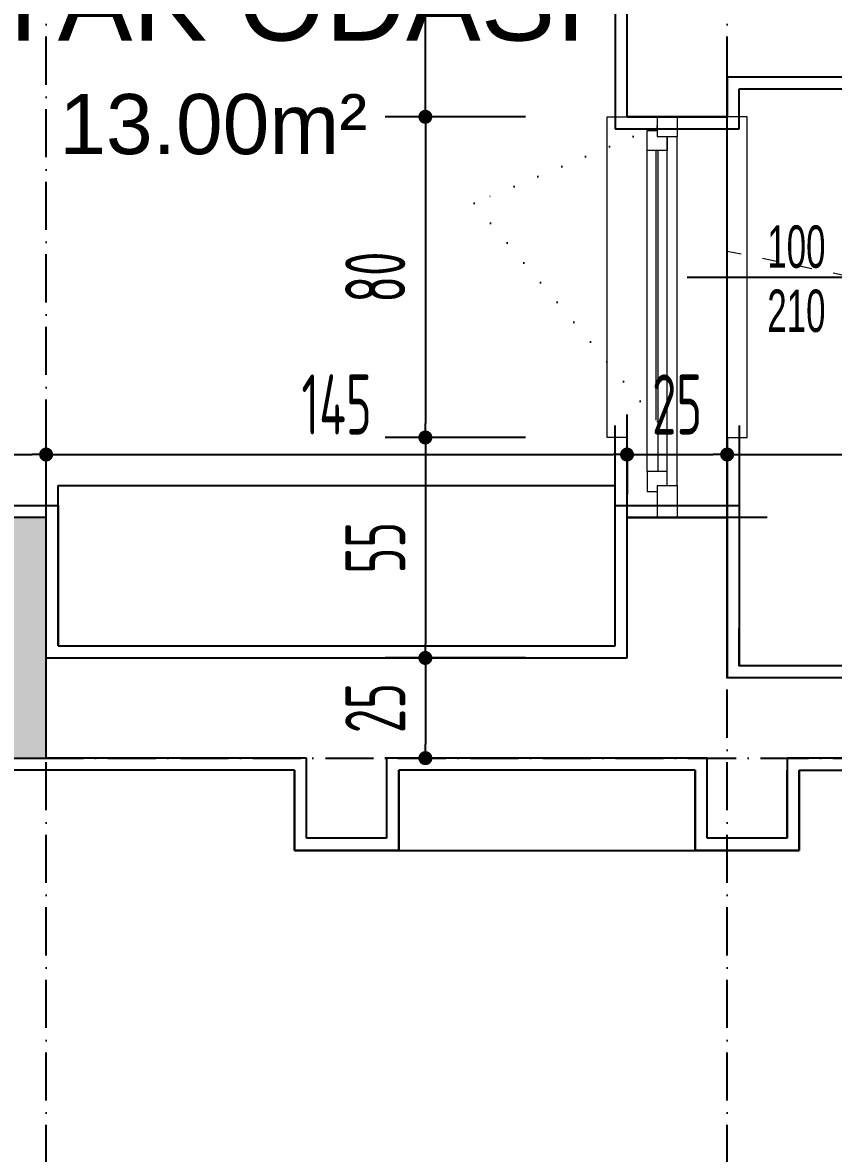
# Model space of a CAD drawing. Extents: x 41749 to 92598, y -24291 to 29432.
# Drawn here: x 67138.2 to 67340.6, y -23314.9 to -23032.8 of the extents above; entities that cross this region are included whole.
import ezdxf

# ---------------------------------------------------------------- set-up
doc = ezdxf.new("R2010")
doc.units = 0
doc.header["$MEASUREMENT"] = 0
doc.header["$PDMODE"] = 3
for name, pattern in [('ACAD_ISO03W100', [30, 12, -18]), ('ACAD_ISO10W100', [18, 12, -3, 0, -3]), ('DOT', [6.35, 0, -6.35])]:
    doc.linetypes.add(name, pattern=pattern)
doc.layers.get('0').update_dxf_attribs({"linetype": 'CONTINUOUS'})
doc.layers.get('Defpoints').update_dxf_attribs({"linetype": 'CONTINUOUS'})
for name, color, linetype in [('ADAKENARI', 7, 'CONTINUOUS'), ('AKS', 10, 'CONTINUOUS'), ('AĞAÇ', 9, 'CONTINUOUS'), ('DUVAR', 6, 'CONTINUOUS'), ('İÇ ÖLÇÜ', 95, 'CONTINUOUS'), ('KOLON', 5, 'CONTINUOUS'), ('MAHAL', 21, 'CONTINUOUS'), ('MERDIVEN', 3, 'CONTINUOUS'), ('OLCU', 3, 'CONTINUOUS'), ('P', 7, 'DOT'), ('SIVA', 7, 'CONTINUOUS'), ('SıVA', 7, 'CONTINUOUS'), ('tar', 12, 'CONTINUOUS'), ('tefriş', 12, 'CONTINUOUS'), ('YAZI', 7, 'CONTINUOUS')]:
    doc.layers.add(name, color=color, linetype=linetype)
doc.layers.add('KAPI-ACILIM1', color=13, linetype='ACAD_ISO03W100', lineweight=20)
doc.layers.add('KAPI-GOR', color=153, linetype='CONTINUOUS', lineweight=15)
doc.styles.add('mahal', font='arial.ttf', dxfattribs={"height": 70})
doc.styles.add('OLCU', font='isocpeur.ttf', dxfattribs={"width": 0.59})
doc.dimstyles.new('OLCU3', dxfattribs={"dimscale": 0.5, "dimtxt": 30, "dimasz": 7, "dimexe": 20, "dimexo": 0, "dimgap": 10, "dimtad": 1, "dimdec": 4, "dimrnd": 0.5, "dimdsep": 46, "dimtxsty": 'OLCU', "dimblk1": 'DOT', "dimblk2": 'DOT', "dimsah": 1, "dimcen": 0.09, "dimclrt": 4, "dimadec": 0, "dimazin": 0, "dimtfac": 1, "dimtdec": 4, "dimtix": 1, "dimtmove": 2, "dimatfit": 3, "dimfxl": 0, "dimtolj": 1, "dimtzin": 0, "dimarcsym": 0})

# ---------------------------------------------------------------- blocks, each defined once
blk = doc.blocks.new('DOT')
at = {"color": 0, "linetype": 'ByBlock'}
blk.add_line((-0.5, 0), (-1, 0), dxfattribs=at)
at = {"color": 0, "linetype": 'ByBlock', "const_width": 0.5}
blk.add_lwpolyline([(-0.25, 0, 1), (0.25, 0, 1)], format="xyb", close=True, dxfattribs=at)
blk = doc.blocks.new('*D1860')
at = {"layer": 'Defpoints', "color": 0, "transparency": 16777216}
for p in [(67289.06, -23123.84), (67314.06, -23140.6), (67314.06, -23169.75)]:
    blk.add_point(p, dxfattribs=at)
at = {"layer": 'İÇ ÖLÇÜ', "color": 0, "lineweight": -2, "transparency": 16777216}
for p, q in [((67314.06, -23140.73), (67314.06, -23130.6)), ((67289.06, -23140.48), (67289.06, -23150.6)), ((67292.56, -23140.6), (67310.56, -23140.6))]:
    blk.add_line(p, q, dxfattribs=at)
at = {"layer": 'İÇ ÖLÇÜ', "color": 0, "lineweight": -2, "transparency": 16777216, "xscale": 3.5, "yscale": 3.5, "zscale": 3.5, "rotation": 180}
blk.add_blockref('DOT', (67289.06, -23140.6), dxfattribs=at)
at = {"layer": 'İÇ ÖLÇÜ', "color": 0, "lineweight": -2, "transparency": 16777216, "xscale": 3.5, "yscale": 3.5, "zscale": 3.5}
blk.add_blockref('DOT', (67314.06, -23140.6), dxfattribs=at)
at = {"layer": 'İÇ ÖLÇÜ', "color": 4, "transparency": 16777216, "insert": (67301.56, -23128.1), "char_height": 15, "attachment_point": 5, "style": 'OLCU'}
blk.add_mtext('\\A1;25', dxfattribs=at)
blk = doc.blocks.new('*D1861')
at = {"layer": 'Defpoints', "color": 0, "transparency": 16777216}
for p in [(67829.06, -23140.6), (67314.06, -23169.75), (67829.06, -23184.02)]:
    blk.add_point(p, dxfattribs=at)
at = {"layer": 'İÇ ÖLÇÜ', "color": 0, "lineweight": -2, "transparency": 16777216}
for p, q in [((67314.06, -23140.73), (67314.06, -23130.6)), ((67829.06, -23140.73), (67829.06, -23130.6)), ((67317.56, -23140.6), (67825.56, -23140.6))]:
    blk.add_line(p, q, dxfattribs=at)
at = {"layer": 'İÇ ÖLÇÜ', "color": 0, "lineweight": -2, "transparency": 16777216, "xscale": 3.5, "yscale": 3.5, "zscale": 3.5, "rotation": 180}
blk.add_blockref('DOT', (67314.06, -23140.6), dxfattribs=at)
at = {"layer": 'İÇ ÖLÇÜ', "color": 0, "lineweight": -2, "transparency": 16777216, "xscale": 3.5, "yscale": 3.5, "zscale": 3.5}
blk.add_blockref('DOT', (67829.06, -23140.6), dxfattribs=at)
at = {"layer": 'İÇ ÖLÇÜ', "color": 4, "transparency": 16777216, "insert": (67571.56, -23128.1), "char_height": 15, "attachment_point": 5, "style": 'OLCU'}
blk.add_mtext('\\A1;515', dxfattribs=at)
blk = doc.blocks.new('*D1950')
at = {"layer": 'Defpoints', "color": 0, "transparency": 16777216}
for p in [(67238.72, -22851.34), (67302.47, -22851.34), (67308.9, -23056.34)]:
    blk.add_point(p, dxfattribs=at)
at = {"layer": 'İÇ ÖLÇÜ', "color": 0, "lineweight": -2, "transparency": 16777216}
for p, q in [((67238.84, -22851.34), (67228.72, -22851.34)), ((67238.72, -23052.84), (67238.72, -22854.84)), ((67238.84, -23056.34), (67228.72, -23056.34))]:
    blk.add_line(p, q, dxfattribs=at)
at = {"layer": 'İÇ ÖLÇÜ', "color": 0, "lineweight": -2, "transparency": 16777216, "xscale": 3.5, "yscale": 3.5, "zscale": 3.5}
for p, rotation in [((67238.72, -22851.34), 90), ((67238.72, -23056.34), 270)]:
    blk.add_blockref('DOT', p, dxfattribs=dict(at, rotation=rotation))
at = {"layer": 'İÇ ÖLÇÜ', "color": 4, "transparency": 16777216, "insert": (67226.22, -23000.68), "char_height": 15, "attachment_point": 5, "rotation": 90, "style": 'OLCU'}
blk.add_mtext('\\A1;205', dxfattribs=at)
blk = doc.blocks.new('*D2019')
at = {"layer": 'Defpoints', "color": 0, "transparency": 16777216}
for p in [(65929.06, -23216.34), (67829.06, -23231.05), (65929.06, -23491.34)]:
    blk.add_point(p, dxfattribs=at)
at = {"layer": 'OLCU', "color": 0, "lineweight": -2, "transparency": 16777216}
for p, q in [((65929.06, -23466.34), (65929.06, -23501.34)), ((67829.06, -23466.34), (67829.06, -23501.34)), ((67825.56, -23491.34), (65932.56, -23491.34))]:
    blk.add_line(p, q, dxfattribs=at)
at = {"layer": 'OLCU', "color": 0, "lineweight": -2, "transparency": 16777216, "xscale": 3.5, "yscale": 3.5, "zscale": 3.5, "rotation": 180}
blk.add_blockref('DOT', (65929.06, -23491.34), dxfattribs=at)
at = {"layer": 'OLCU', "color": 0, "lineweight": -2, "transparency": 16777216, "xscale": 3.5, "yscale": 3.5, "zscale": 3.5}
blk.add_blockref('DOT', (67829.06, -23491.34), dxfattribs=at)
at = {"layer": 'OLCU', "color": 4, "transparency": 16777216, "insert": (66879.06, -23478.84), "char_height": 15, "attachment_point": 5, "style": 'OLCU'}
blk.add_mtext('\\A1;1900', dxfattribs=at)
blk = doc.blocks.new('*D2046')
at = {"layer": 'Defpoints', "color": 0, "transparency": 16777216}
for p in [(67508.07, -23046.34), (67301.56, -23056.34), (68009.61, -23056.34)]:
    blk.add_point(p, dxfattribs=at)
at = {"layer": 'OLCU', "color": 0, "lineweight": -2, "transparency": 16777216}
for p, q in [((68009.61, -23042.84), (68009.61, -23039.34)), ((67984.61, -23046.34), (68019.61, -23046.34)), ((68009.61, -23046.34), (68009.61, -23056.34)), ((67984.61, -23056.34), (68019.61, -23056.34)), ((68009.61, -23059.84), (68009.61, -23063.34))]:
    blk.add_line(p, q, dxfattribs=at)
at = {"layer": 'OLCU', "color": 0, "lineweight": -2, "transparency": 16777216, "xscale": 3.5, "yscale": 3.5, "zscale": 3.5}
for p, rotation in [((68009.61, -23046.34), 270), ((68009.61, -23056.34), 90)]:
    blk.add_blockref('DOT', p, dxfattribs=dict(at, rotation=rotation))
at = {"layer": 'OLCU', "color": 4, "transparency": 16777216, "insert": (67997.11, -23051.34), "char_height": 15, "attachment_point": 5, "rotation": 90, "style": 'OLCU'}
blk.add_mtext('\\A1;10', dxfattribs=at)
blk = doc.blocks.new('*D2047')
at = {"layer": 'Defpoints', "color": 0, "transparency": 16777216}
for p in [(67301.56, -23076.34), (67301.56, -23156.34), (68009.61, -23156.34)]:
    blk.add_point(p, dxfattribs=at)
at = {"layer": 'OLCU', "color": 0, "lineweight": -2, "transparency": 16777216}
for p, q in [((67984.61, -23076.34), (68019.61, -23076.34)), ((68009.61, -23079.84), (68009.61, -23152.84)), ((67984.61, -23156.34), (68019.61, -23156.34))]:
    blk.add_line(p, q, dxfattribs=at)
at = {"layer": 'OLCU', "color": 0, "lineweight": -2, "transparency": 16777216, "xscale": 3.5, "yscale": 3.5, "zscale": 3.5}
for p, rotation in [((68009.61, -23076.34), 90), ((68009.61, -23156.34), 270)]:
    blk.add_blockref('DOT', p, dxfattribs=dict(at, rotation=rotation))
at = {"layer": 'OLCU', "color": 4, "transparency": 16777216, "insert": (67997.11, -23116.34), "char_height": 15, "attachment_point": 5, "rotation": 90, "style": 'OLCU'}
blk.add_mtext('\\A1;80', dxfattribs=at)
blk = doc.blocks.new('*D2048')
at = {"layer": 'Defpoints', "color": 0, "transparency": 16777216}
for p in [(67301.56, -23136.34), (67477.38, -23216.34), (68009.61, -23216.34)]:
    blk.add_point(p, dxfattribs=at)
at = {"layer": 'OLCU', "color": 0, "lineweight": -2, "transparency": 16777216}
for p, q in [((67984.61, -23136.34), (68019.61, -23136.34)), ((68009.61, -23139.84), (68009.61, -23212.84)), ((67984.61, -23216.34), (68019.61, -23216.34))]:
    blk.add_line(p, q, dxfattribs=at)
at = {"layer": 'OLCU', "color": 0, "lineweight": -2, "transparency": 16777216, "xscale": 3.5, "yscale": 3.5, "zscale": 3.5}
for p, rotation in [((68009.61, -23136.34), 90), ((68009.61, -23216.34), 270)]:
    blk.add_blockref('DOT', p, dxfattribs=dict(at, rotation=rotation))
at = {"layer": 'OLCU', "color": 4, "transparency": 16777216, "insert": (67997.11, -23176.34), "char_height": 15, "attachment_point": 5, "rotation": 90, "style": 'OLCU'}
blk.add_mtext('\\A1;80', dxfattribs=at)
blk = doc.blocks.new('*D2057')
at = {"layer": 'Defpoints', "color": 0, "transparency": 16777216}
for p in [(67189.56, -22296.34), (67800.72, -23261.34), (68064.3, -23261.34)]:
    blk.add_point(p, dxfattribs=at)
at = {"layer": 'OLCU', "color": 0, "lineweight": -2, "transparency": 16777216}
for p, q in [((68039.3, -22296.34), (68074.3, -22296.34)), ((68064.3, -22299.84), (68064.3, -23257.84)), ((68039.3, -23261.34), (68074.3, -23261.34))]:
    blk.add_line(p, q, dxfattribs=at)
at = {"layer": 'OLCU', "color": 0, "lineweight": -2, "transparency": 16777216, "xscale": 3.5, "yscale": 3.5, "zscale": 3.5}
for p, rotation in [((68064.3, -22296.34), 90), ((68064.3, -23261.34), 270)]:
    blk.add_blockref('DOT', p, dxfattribs=dict(at, rotation=rotation))
at = {"layer": 'OLCU', "color": 4, "transparency": 16777216, "insert": (68051.8, -22778.84), "char_height": 15, "attachment_point": 5, "rotation": 90, "style": 'OLCU'}
blk.add_mtext('\\A1;965', dxfattribs=at)
blk = doc.blocks.new('*D2860')
at = {"layer": 'Defpoints', "color": 0, "transparency": 16777216}
for p in [(67308.9, -23056.34), (67238.72, -23136.34), (67296.56, -23136.34)]:
    blk.add_point(p, dxfattribs=at)
at = {"layer": 'İÇ ÖLÇÜ', "color": 0, "lineweight": -2, "transparency": 16777216}
for p, q in [((67263.72, -23056.34), (67228.72, -23056.34)), ((67238.72, -23059.84), (67238.72, -23132.84)), ((67263.72, -23136.34), (67228.72, -23136.34))]:
    blk.add_line(p, q, dxfattribs=at)
at = {"layer": 'İÇ ÖLÇÜ', "color": 0, "lineweight": -2, "transparency": 16777216, "xscale": 3.5, "yscale": 3.5, "zscale": 3.5}
for p, rotation in [((67238.72, -23056.34), 90), ((67238.72, -23136.34), 270)]:
    blk.add_blockref('DOT', p, dxfattribs=dict(at, rotation=rotation))
at = {"layer": 'İÇ ÖLÇÜ', "color": 4, "transparency": 16777216, "insert": (67226.22, -23096.34), "char_height": 15, "attachment_point": 5, "rotation": 90, "style": 'OLCU'}
blk.add_mtext('\\A1;80', dxfattribs=at)
blk = doc.blocks.new('*D2861')
at = {"layer": 'Defpoints', "color": 0, "transparency": 16777216}
for p in [(67296.56, -23136.34), (67238.72, -23191.34), (67289.06, -23191.34)]:
    blk.add_point(p, dxfattribs=at)
at = {"layer": 'İÇ ÖLÇÜ', "color": 0, "lineweight": -2, "transparency": 16777216}
for p, q in [((67263.72, -23136.34), (67228.72, -23136.34)), ((67238.72, -23139.84), (67238.72, -23187.84)), ((67263.72, -23191.34), (67228.72, -23191.34))]:
    blk.add_line(p, q, dxfattribs=at)
at = {"layer": 'İÇ ÖLÇÜ', "color": 0, "lineweight": -2, "transparency": 16777216, "xscale": 3.5, "yscale": 3.5, "zscale": 3.5}
for p, rotation in [((67238.72, -23136.34), 90), ((67238.72, -23191.34), 270)]:
    blk.add_blockref('DOT', p, dxfattribs=dict(at, rotation=rotation))
at = {"layer": 'İÇ ÖLÇÜ', "color": 4, "transparency": 16777216, "insert": (67226.22, -23163.84), "char_height": 15, "attachment_point": 5, "rotation": 90, "style": 'OLCU'}
blk.add_mtext('\\A1;55', dxfattribs=at)
blk = doc.blocks.new('*D2862')
at = {"layer": 'Defpoints', "color": 0, "transparency": 16777216}
for p in [(67289.06, -23191.34), (67238.72, -23216.34), (67289.06, -23216.34)]:
    blk.add_point(p, dxfattribs=at)
at = {"layer": 'İÇ ÖLÇÜ', "color": 0, "lineweight": -2, "transparency": 16777216}
for p, q in [((67263.72, -23191.34), (67228.72, -23191.34)), ((67238.72, -23194.84), (67238.72, -23212.84)), ((67263.72, -23216.34), (67228.72, -23216.34))]:
    blk.add_line(p, q, dxfattribs=at)
at = {"layer": 'İÇ ÖLÇÜ', "color": 0, "lineweight": -2, "transparency": 16777216, "xscale": 3.5, "yscale": 3.5, "zscale": 3.5}
for p, rotation in [((67238.72, -23191.34), 90), ((67238.72, -23216.34), 270)]:
    blk.add_blockref('DOT', p, dxfattribs=dict(at, rotation=rotation))
at = {"layer": 'İÇ ÖLÇÜ', "color": 4, "transparency": 16777216, "insert": (67226.22, -23203.84), "char_height": 15, "attachment_point": 5, "rotation": 90, "style": 'OLCU'}
blk.add_mtext('\\A1;25', dxfattribs=at)
blk = doc.blocks.new('*D2863')
at = {"layer": 'Defpoints', "color": 0, "transparency": 16777216}
for p in [(67144.06, -23140.6), (67114.06, -23148.4), (67144.06, -23146.97)]:
    blk.add_point(p, dxfattribs=at)
at = {"layer": 'İÇ ÖLÇÜ', "color": 0, "lineweight": -2, "transparency": 16777216}
for p, q in [((67114.06, -23148.4), (67114.06, -23130.6)), ((67144.06, -23146.97), (67144.06, -23130.6)), ((67117.56, -23140.6), (67140.56, -23140.6))]:
    blk.add_line(p, q, dxfattribs=at)
at = {"layer": 'İÇ ÖLÇÜ', "color": 0, "lineweight": -2, "transparency": 16777216, "xscale": 3.5, "yscale": 3.5, "zscale": 3.5, "rotation": 180}
blk.add_blockref('DOT', (67114.06, -23140.6), dxfattribs=at)
at = {"layer": 'İÇ ÖLÇÜ', "color": 0, "lineweight": -2, "transparency": 16777216, "xscale": 3.5, "yscale": 3.5, "zscale": 3.5}
blk.add_blockref('DOT', (67144.06, -23140.6), dxfattribs=at)
at = {"layer": 'İÇ ÖLÇÜ', "color": 4, "transparency": 16777216, "insert": (67129.06, -23128.1), "char_height": 15, "attachment_point": 5, "style": 'OLCU'}
blk.add_mtext('\\A1;30', dxfattribs=at)
blk = doc.blocks.new('*D2864')
at = {"layer": 'Defpoints', "color": 0, "transparency": 16777216}
for p in [(67289.06, -23140.6), (67144.06, -23146.97), (67289.06, -23156.34)]:
    blk.add_point(p, dxfattribs=at)
at = {"layer": 'İÇ ÖLÇÜ', "color": 0, "lineweight": -2, "transparency": 16777216}
for p, q in [((67144.06, -23146.97), (67144.06, -23130.6)), ((67289.06, -23156.34), (67289.06, -23130.6)), ((67147.56, -23140.6), (67285.56, -23140.6))]:
    blk.add_line(p, q, dxfattribs=at)
at = {"layer": 'İÇ ÖLÇÜ', "color": 0, "lineweight": -2, "transparency": 16777216, "xscale": 3.5, "yscale": 3.5, "zscale": 3.5, "rotation": 180}
blk.add_blockref('DOT', (67144.06, -23140.6), dxfattribs=at)
at = {"layer": 'İÇ ÖLÇÜ', "color": 0, "lineweight": -2, "transparency": 16777216, "xscale": 3.5, "yscale": 3.5, "zscale": 3.5}
blk.add_blockref('DOT', (67289.06, -23140.6), dxfattribs=at)
at = {"layer": 'İÇ ÖLÇÜ', "color": 4, "transparency": 16777216, "insert": (67216.56, -23128.1), "char_height": 15, "attachment_point": 5, "style": 'OLCU'}
blk.add_mtext('\\A1;145', dxfattribs=at)
blk = doc.blocks.new('*D2871')
at = {"layer": 'Defpoints', "color": 0, "transparency": 16777216}
for p in [(66369.06, -23238.84), (67389.06, -23238.84), (67389.06, -23461.34)]:
    blk.add_point(p, dxfattribs=at)
at = {"layer": 'OLCU', "color": 0, "lineweight": -2, "transparency": 16777216}
for p, q in [((66369.06, -23436.34), (66369.06, -23471.34)), ((67389.06, -23436.34), (67389.06, -23471.34)), ((66372.56, -23461.34), (67385.56, -23461.34))]:
    blk.add_line(p, q, dxfattribs=at)
at = {"layer": 'OLCU', "color": 0, "lineweight": -2, "transparency": 16777216, "xscale": 3.5, "yscale": 3.5, "zscale": 3.5, "rotation": 180}
blk.add_blockref('DOT', (66369.06, -23461.34), dxfattribs=at)
at = {"layer": 'OLCU', "color": 0, "lineweight": -2, "transparency": 16777216, "xscale": 3.5, "yscale": 3.5, "zscale": 3.5}
blk.add_blockref('DOT', (67389.06, -23461.34), dxfattribs=at)
at = {"layer": 'OLCU', "color": 4, "transparency": 16777216, "insert": (66879.06, -23448.84), "char_height": 15, "attachment_point": 5, "style": 'OLCU'}
blk.add_mtext('\\A1;1020', dxfattribs=at)
blk = doc.blocks.new('*D2890')
at = {"layer": 'Defpoints', "color": 0, "transparency": 16777216}
for p in [(67209.06, -23228.53), (67229.06, -23228.53), (67209.06, -23431.34)]:
    blk.add_point(p, dxfattribs=at)
at = {"layer": 'OLCU', "color": 0, "lineweight": -2, "transparency": 16777216}
for p, q in [((67209.06, -23406.34), (67209.06, -23441.34)), ((67229.06, -23406.34), (67229.06, -23441.34)), ((67205.56, -23431.34), (67202.06, -23431.34)), ((67229.06, -23431.34), (67209.06, -23431.34)), ((67232.56, -23431.34), (67236.06, -23431.34))]:
    blk.add_line(p, q, dxfattribs=at)
at = {"layer": 'OLCU', "color": 0, "lineweight": -2, "transparency": 16777216, "xscale": 3.5, "yscale": 3.5, "zscale": 3.5}
blk.add_blockref('DOT', (67209.06, -23431.34), dxfattribs=at)
at = {"layer": 'OLCU', "color": 0, "lineweight": -2, "transparency": 16777216, "xscale": 3.5, "yscale": 3.5, "zscale": 3.5, "rotation": 180}
blk.add_blockref('DOT', (67229.06, -23431.34), dxfattribs=at)
at = {"layer": 'OLCU', "color": 4, "transparency": 16777216, "insert": (67219.06, -23418.84), "char_height": 15, "attachment_point": 5, "style": 'OLCU'}
blk.add_mtext('\\A1;20', dxfattribs=at)
blk = doc.blocks.new('*D2891')
at = {"layer": 'Defpoints', "color": 0, "transparency": 16777216}
for p in [(67309.06, -23228.53), (67329.06, -23228.53), (67309.06, -23431.34)]:
    blk.add_point(p, dxfattribs=at)
at = {"layer": 'OLCU', "color": 0, "lineweight": -2, "transparency": 16777216}
for p, q in [((67309.06, -23406.34), (67309.06, -23441.34)), ((67329.06, -23406.34), (67329.06, -23441.34)), ((67305.56, -23431.34), (67302.06, -23431.34)), ((67329.06, -23431.34), (67309.06, -23431.34)), ((67332.56, -23431.34), (67336.06, -23431.34))]:
    blk.add_line(p, q, dxfattribs=at)
at = {"layer": 'OLCU', "color": 0, "lineweight": -2, "transparency": 16777216, "xscale": 3.5, "yscale": 3.5, "zscale": 3.5}
blk.add_blockref('DOT', (67309.06, -23431.34), dxfattribs=at)
at = {"layer": 'OLCU', "color": 0, "lineweight": -2, "transparency": 16777216, "xscale": 3.5, "yscale": 3.5, "zscale": 3.5, "rotation": 180}
blk.add_blockref('DOT', (67329.06, -23431.34), dxfattribs=at)
at = {"layer": 'OLCU', "color": 4, "transparency": 16777216, "insert": (67319.06, -23418.84), "char_height": 15, "attachment_point": 5, "style": 'OLCU'}
blk.add_mtext('\\A1;20', dxfattribs=at)
blk = doc.blocks.new('*D2893')
at = {"layer": 'Defpoints', "color": 0, "transparency": 16777216}
for p in [(67309.06, -23228.53), (67229.06, -23406.34), (67229.06, -23431.34)]:
    blk.add_point(p, dxfattribs=at)
at = {"layer": 'OLCU', "color": 0, "lineweight": -2, "transparency": 16777216}
for p, q in [((67229.06, -23406.34), (67229.06, -23441.34)), ((67309.06, -23406.34), (67309.06, -23441.34)), ((67305.56, -23431.34), (67232.56, -23431.34))]:
    blk.add_line(p, q, dxfattribs=at)
at = {"layer": 'OLCU', "color": 0, "lineweight": -2, "transparency": 16777216, "xscale": 3.5, "yscale": 3.5, "zscale": 3.5, "rotation": 180}
blk.add_blockref('DOT', (67229.06, -23431.34), dxfattribs=at)
at = {"layer": 'OLCU', "color": 0, "lineweight": -2, "transparency": 16777216, "xscale": 3.5, "yscale": 3.5, "zscale": 3.5}
blk.add_blockref('DOT', (67309.06, -23431.34), dxfattribs=at)
at = {"layer": 'OLCU', "color": 4, "transparency": 16777216, "insert": (67269.06, -23418.84), "char_height": 15, "attachment_point": 5, "style": 'OLCU'}
blk.add_mtext('\\A1;80', dxfattribs=at)
blk = doc.blocks.new('*D2894')
at = {"layer": 'Defpoints', "color": 0, "transparency": 16777216}
for p in [(67209.06, -23228.53), (67123.94, -23406.34), (67123.94, -23431.34)]:
    blk.add_point(p, dxfattribs=at)
at = {"layer": 'OLCU', "color": 0, "lineweight": -2, "transparency": 16777216}
for p, q in [((67123.94, -23406.34), (67123.94, -23441.34)), ((67209.06, -23406.34), (67209.06, -23441.34)), ((67205.56, -23431.34), (67127.44, -23431.34))]:
    blk.add_line(p, q, dxfattribs=at)
at = {"layer": 'OLCU', "color": 0, "lineweight": -2, "transparency": 16777216, "xscale": 3.5, "yscale": 3.5, "zscale": 3.5, "rotation": 180}
blk.add_blockref('DOT', (67123.94, -23431.34), dxfattribs=at)
at = {"layer": 'OLCU', "color": 0, "lineweight": -2, "transparency": 16777216, "xscale": 3.5, "yscale": 3.5, "zscale": 3.5}
blk.add_blockref('DOT', (67209.06, -23431.34), dxfattribs=at)
at = {"layer": 'OLCU', "color": 4, "transparency": 16777216, "insert": (67166.5, -23418.84), "char_height": 15, "attachment_point": 5, "style": 'OLCU'}
blk.add_mtext('\\A1;85', dxfattribs=at)

msp = doc.modelspace()

# ---------------------------------------------------------------- hatches: boundary and pattern name
at = {"layer": 'tar'}
h = msp.add_hatch(dxfattribs=at)
h.set_pattern_fill('ANSI33', color=256, scale=40, style=0)
h.paths.add_polyline_path([(66744.06272, -22296.33978), (66734.06272, -22296.33978), (66724.06272, -22296.33978), (66724.06272, -22501.33978), (66744.06272, -22501.33978)])
h.paths.add_polyline_path([(66924.06272, -22296.33978), (66914.06272, -22296.33978), (66904.06272, -22296.33978), (66904.06272, -22501.33978), (66924.06272, -22501.33978)])
h.paths.add_polyline_path([(67284.06272, -22356.33978), (67314.06272, -22356.33978), (67314.06272, -22296.33978), (67284.06272, -22296.33978)])
h.paths.add_polyline_path([(66904.06272, -22611.33978), (66904.06272, -22641.33978), (66964.06272, -22641.33978), (66964.06272, -22611.33978)])
h.paths.add_polyline_path([(67314.06272, -22641.33978), (67314.06272, -22611.33978), (67254.06272, -22611.33978), (67254.06272, -22641.33978)])
h.paths.add_polyline_path([(66644.06272, -23156.33973), (66614.06272, -23156.33973), (66614.06272, -23216.33973), (66644.06272, -23216.33973)])
h.paths.add_polyline_path([(67114.06272, -23216.33973), (67144.06272, -23216.33973), (67144.06272, -23156.33973), (67114.06272, -23156.33973)])

# ---------------------------------------------------------------- linework, layer by layer
at = {"layer": 'ADAKENARI'}
msp.add_lwpolyline([(67314.06272, -23046.33978), (67617.21612, -23046.33978), (67617.21612, -23261.33978), (67389.06272, -23261.33978), (67389.06272, -23196.33978), (67314.06272, -23196.33978), (67314.06272, -23046.33978)], dxfattribs=at)
at = {"layer": 'AKS', "linetype": 'ACAD_ISO10W100'}
for p, q in [((67144.06272, -23591.33978), (67144.06272, -21978.06351)), ((67314.06272, -23591.33978), (67314.06272, -21978.06351)), ((65639.06272, -23216.33978), (68169.06272, -23216.33986))]:
    msp.add_line(p, q, dxfattribs=at)
at = {"layer": 'AĞAÇ'}
msp.add_line((67306.06272, -23219.33975), (67232.06272, -23219.33975), dxfattribs=at)
msp.add_lwpolyline([(67332.06272, -23219.33992), (67392.06272, -23219.33992), (67392.06272, -23193.33978), (67317.06272, -23193.33978), (67317.06272, -23183.96293)], dxfattribs=at)
at = {"layer": 'DUVAR'}
for p, q in [((67289.06272, -23056.33978), (67289.06272, -22851.33978)), ((67314.06272, -23046.33978), (67637.21612, -23046.33978)), ((67314.06272, -23046.33978), (67314.06272, -23056.33978)), ((67289.06272, -23056.33978), (67314.06272, -23056.33978)), ((67314.0631, -23056.33978), (67289.06272, -23056.33978)), ((67289.0632, -23056.33978), (67314.0632, -23056.33978)), ((67289.0632, -23056.33978), (67314.0631, -23056.33978)), ((67289.0632, -23056.33978), (67314.0631, -23056.33978)), ((67314.0631, -23056.33978), (67289.0632, -23056.33978)), ((67289.0632, -23056.33978), (67314.0631, -23056.33978)), ((67314.0631, -23056.33978), (67289.0632, -23056.33978)), ((67314.0631, -23056.33978), (67289.0632, -23056.33978)), ((67314.0631, -23056.33978), (67289.0632, -23056.33978)), ((67314.0631, -23056.33978), (67289.0632, -23056.33978)), ((67314.06323, -23056.33978), (67289.06327, -23056.33978)), ((67289.06272, -23191.33978), (67289.06272, -23136.33978)), ((67314.06272, -23136.33978), (67314.06272, -23196.33978)), ((67289.06272, -23156.33978), (67314.06272, -23156.33978)), ((67289.0632, -23156.33978), (67314.0632, -23156.33978)), ((67289.0632, -23156.33978), (67314.0631, -23156.33978)), ((67314.0631, -23156.33978), (67289.0632, -23156.33978)), ((67314.0631, -23156.33978), (67289.0632, -23156.33978)), ((67314.0631, -23156.33978), (67289.0632, -23156.33978)), ((67314.0631, -23156.33978), (67289.0632, -23156.33978)), ((67314.0631, -23156.33978), (67289.0632, -23156.33978)), ((67314.0631, -23156.33978), (67289.0632, -23156.33978)), ((67314.0631, -23156.33978), (67289.0632, -23156.33978)), ((67289.0632, -23156.33978), (67314.0631, -23156.33978)), ((67289.0632, -23156.33978), (67314.0631, -23156.33978)), ((67289.0632, -23156.33978), (67314.0631, -23156.33978)), ((67324.06327, -23156.33978), (67289.06327, -23156.33978)), ((67144.06272, -23191.33978), (67289.06272, -23191.33978)), ((67389.06272, -23196.33978), (67314.06272, -23196.33978)), ((67209.06272, -23216.33981), (67144.06272, -23216.33973)), ((67209.06272, -23236.33978), (67209.06272, -23216.33973)), ((67229.06272, -23216.33978), (67229.06272, -23236.33978)), ((67309.06272, -23216.33992), (67229.06272, -23216.33983)), ((67309.06272, -23236.33978), (67309.06272, -23216.33973)), ((67389.06272, -23216.33978), (67329.06272, -23216.33978)), ((67329.06272, -23216.33978), (67329.06272, -23236.33978)), ((67229.06272, -23236.33978), (67209.06272, -23236.33978)), ((67329.06272, -23236.33978), (67309.06272, -23236.33978))]:
    msp.add_line(p, q, dxfattribs=at)
at = {"layer": 'KAPI-ACILIM1', "linetype": 'ACAD_ISO03W100', "ltscale": 0.3}
msp.add_lwpolyline([(67314.06272, -23089.82332), (67538.80548, -23135.95462), (67617.21939, -23046.33978)], dxfattribs=at)
at = {"layer": 'KAPI-GOR'}
for p, q in [((67296.56327, -23056.34044), (67296.56327, -23061.21902)), ((67296.56327, -23056.34044), (67301.56327, -23056.34044)), ((67296.56327, -23056.34044), (67296.56327, -23061.21902)), ((67301.56327, -23056.34044), (67301.56327, -23061.21902)), ((67301.56327, -23056.34044), (67301.56327, -23061.21902)), ((67294.06327, -23059.71902), (67296.56327, -23059.71902)), ((67294.06327, -23064.71902), (67294.06327, -23059.71902)), ((67294.06327, -23064.71902), (67294.06327, -23059.71902)), ((67296.56327, -23061.21902), (67301.56327, -23061.21902)), ((67296.56327, -23061.21902), (67301.56327, -23061.21902)), ((67296.56327, -23061.21902), (67299.06327, -23061.21902)), ((67299.06327, -23061.21902), (67299.06327, -23064.71902)), ((67299.06327, -23064.71902), (67299.06327, -23061.21902)), ((67301.56327, -23148.33978), (67301.56327, -23061.21902)), ((67299.06327, -23064.71902), (67294.06327, -23064.71902)), ((67294.06327, -23144.83978), (67294.06327, -23064.71902)), ((67296.31327, -23132.04202), (67296.31327, -23064.71902)), ((67296.81327, -23144.83978), (67296.81327, -23064.71902)), ((67299.06327, -23144.83978), (67299.06327, -23064.71902)), ((67299.06327, -23144.83978), (67294.06327, -23144.83978)), ((67294.06327, -23144.83978), (67294.06327, -23149.83978)), ((67299.06327, -23148.33978), (67299.06327, -23144.83978)), ((67296.56327, -23148.33978), (67296.56327, -23156.33978)), ((67296.56327, -23148.33978), (67301.56327, -23148.33978)), ((67301.56327, -23148.33978), (67301.56327, -23156.33978)), ((67294.06327, -23149.83978), (67296.56327, -23149.83978))]:
    msp.add_line(p, q, dxfattribs=at)
for points in [[(67289.06327, -23136.33808), (67284.06327, -23136.33808), (67284.06327, -23056.34044), (67286.56327, -23056.34044), (67289.06327, -23056.34044)], [(67314.06327, -23136.33978), (67314.06327, -23136.33808), (67319.06327, -23136.33808), (67319.06327, -23061.34044), (67319.06327, -23061.34044), (67319.06327, -23056.34044), (67314.06327, -23056.34044)]]:
    msp.add_lwpolyline(points, dxfattribs=at)
at = {"layer": 'KOLON'}
for p, q in [((67144.06272, -23156.33973), (67114.06272, -23156.33973)), ((67144.06272, -23216.33973), (67144.06272, -23156.33973)), ((67114.06272, -23216.33973), (67144.06272, -23216.33973))]:
    msp.add_line(p, q, dxfattribs=at)
at = {"layer": 'MERDIVEN', "ltscale": 0.6}
for p, q in [((67209.06272, -23236.33978), (67209.06272, -23219.33981)), ((67209.06272, -23236.33978), (67209.06272, -23219.33981)), ((67309.06272, -23236.33978), (67309.06272, -23219.33981)), ((67329.06272, -23236.33978), (67329.06272, -23219.33992)), ((67329.06272, -23236.33978), (67329.06272, -23219.33992))]:
    msp.add_line(p, q, dxfattribs=at)
at = {"layer": 'P'}
msp.add_lwpolyline([(67296.56327, -23058.77973), (67250.86987, -23077.91622), (67296.56327, -23132.33978)], dxfattribs=at)
at = {"layer": 'SIVA'}
for p, q in [((67147.06272, -23156.33973), (67147.06272, -23188.33978)), ((67147.06272, -23188.33978), (67212.06272, -23188.33978)), ((67144.06272, -23219.33973), (67126.93856, -23219.33973)), ((67186.06272, -23219.33978), (67144.06272, -23219.33973)), ((67206.06272, -23239.33978), (67206.06272, -23219.33978)), ((67232.06272, -23219.33975), (67232.06272, -23239.33978)), ((67306.06272, -23239.33978), (67306.06272, -23219.33978)), ((67332.06272, -23219.33975), (67332.06272, -23239.33978)), ((67232.06272, -23239.33978), (67206.06272, -23239.33978)), ((67332.06272, -23239.33978), (67306.06272, -23239.33978))]:
    msp.add_line(p, q, dxfattribs=at)
at = {"layer": 'SıVA'}
for p, q in [((67286.06272, -22854.33978), (67286.06272, -23059.33978)), ((67317.06272, -23059.33978), (67317.06272, -23049.33978)), ((67317.06272, -23049.33978), (67637.21612, -23049.33978)), ((67286.06272, -23059.33978), (67317.06272, -23059.33978)), ((67286.06272, -23188.33978), (67286.06272, -23133.33978)), ((67317.06272, -23133.33978), (67317.06272, -23193.33978)), ((67111.06272, -23153.33973), (67147.06272, -23153.33973)), ((67147.06272, -23153.33973), (67147.06272, -23188.33978)), ((67286.06272, -23153.33978), (67317.06272, -23153.33978)), ((67147.06272, -23188.33978), (67286.06272, -23188.33978)), ((67144.06272, -23219.33973), (67126.93856, -23219.33973)), ((67206.06272, -23219.3398), (67144.06272, -23219.33973)), ((67206.06272, -23219.33973), (67206.06272, -23239.33978)), ((67232.06272, -23239.33978), (67232.06272, -23219.33975)), ((67306.06272, -23219.33992), (67232.06272, -23219.33983)), ((67306.06272, -23219.33978), (67277.06272, -23219.33978)), ((67306.06272, -23219.33978), (67277.06272, -23219.33978)), ((67306.06272, -23219.33973), (67306.06272, -23239.33978)), ((67332.06272, -23239.33978), (67332.06272, -23219.33975)), ((67206.06272, -23239.33978), (67232.06272, -23239.33978)), ((67232.06272, -23239.33978), (67306.06272, -23239.33978)), ((67306.06272, -23239.33978), (67332.06272, -23239.33978))]:
    msp.add_line(p, q, dxfattribs=at)
at = {"layer": 'tefriş'}
for p, q in [((67147.06272, -23188.33978), (67147.06272, -23148.33978)), ((67147.06272, -23148.33978), (67286.06272, -23148.33978))]:
    msp.add_line(p, q, dxfattribs=at)
at = {"layer": 'YAZI'}
msp.add_line((67304.0634, -23096.36946), (67342.88605, -23096.36946), dxfattribs=at)

# ---------------------------------------------------------------- texts
at = {"layer": 'MAHAL', "insert": (67185.78082, -23041.58782), "char_height": 20, "width": 318.296, "attachment_point": 5, "style": 'mahal'}
msp.add_mtext('YATAK {\\fArial|b0|i0|c186|p34;ODASI\\P\\fArial|b0|i0|c162|p34;\\H0.75x;13.00\\fArial|b0|i0|c186|p34;m²}', dxfattribs=at)
at = {"layer": 'YAZI', "char_height": 10.56, "width": 183.750336, "attachment_point": 5, "style": 'OLCU'}
for s, insert in [('{\\fArial|b0|i0|c162|p34;100}', (67331.33997, -23088.80121)), ('{\\fArial|b0|i0|c162|p34;210}', (67331.33997, -23104.80121))]:
    msp.add_mtext(s, dxfattribs=dict(at, insert=insert))

# ---------------------------------------------------------------- dimensions: what is measured, and where the dimension line sits
at = {"layer": 'İÇ ÖLÇÜ'}
dim = msp.add_linear_dim(base=(67238.71846, -22851.33978), p1=(67308.9031, -23056.33978), p2=(67302.46736, -22851.33978), angle=90, dimstyle='OLCU3', override={"dimfxl": 0.25}, dxfattribs=at)
dim.commit()
dim.dimension.update_dxf_attribs({"geometry": '*D1950', "text_midpoint": (67226.21846, -23000.68107), "dimtype": 160})
for base, p1, p2, picture, middle in [((67238.71846, -23136.33978), (67308.9031, -23056.33978), (67296.56327, -23136.33978), '*D2860', (67226.21846, -23096.33978)), ((67238.71846, -23191.33978), (67296.56327, -23136.33978), (67289.06272, -23191.33978), '*D2861', (67226.21846, -23163.83978)), ((67238.71846, -23216.3399), (67289.06272, -23191.33978), (67289.06269, -23216.3399), '*D2862', (67226.21846, -23203.83984))]:
    dim = msp.add_linear_dim(base=base, p1=p1, p2=p2, angle=90, dimstyle='OLCU3', override={"dimdec": 0, "dimtdec": 0}, dxfattribs=at)
    dim.commit()
    dim.dimension.update_dxf_attribs({"geometry": picture, "text_midpoint": middle})
for base, p1, p2, override, picture, middle in [((67144.06272, -23140.60226), (67114.06272, -23148.39641), (67144.06272, -23146.97), {"dimdec": 0, "dimtdec": 0}, '*D2863', (67129.06272, -23128.10226)), ((67289.06272, -23140.60226), (67144.06272, -23146.97), (67289.06272, -23156.33973), {"dimdec": 0, "dimtdec": 0}, '*D2864', (67216.56272, -23128.10226)), ((67314.06272, -23140.60226), (67289.06272, -23123.83978), (67314.06272, -23169.75473), {"dimfxl": 0.25}, '*D1860', (67301.56272, -23128.10226)), ((67829.06272, -23140.60226), (67314.06272, -23169.75473), (67829.06272, -23184.02395), {"dimfxl": 0.25}, '*D1861', (67571.56272, -23128.10226))]:
    dim = msp.add_linear_dim(base=base, p1=p1, p2=p2, dimstyle='OLCU3', override=override, dxfattribs=at)
    dim.commit()
    dim.dimension.update_dxf_attribs({"geometry": picture, "text_midpoint": middle})
at = {"layer": 'OLCU'}
for base, p1, p2, picture, middle in [((68064.30005, -23261.33978), (67189.56272, -22296.33978), (67800.71666, -23261.33978), '*D2057', (68051.80005, -22778.83978)), ((68009.61084, -23056.33978), (67508.06712, -23046.33978), (67301.56272, -23056.33978), '*D2046', (67997.11084, -23051.33978)), ((68009.61084, -23156.33978), (67301.56272, -23076.33978), (67301.5632, -23156.33978), '*D2047', (67997.11084, -23116.33978)), ((68009.61084, -23216.33984), (67301.5632, -23136.33978), (67477.37803, -23216.33984), '*D2048', (67997.11084, -23176.33981))]:
    dim = msp.add_linear_dim(base=base, p1=p1, p2=p2, angle=90, dimstyle='OLCU3', dxfattribs=at)
    dim.commit()
    dim.dimension.update_dxf_attribs({"geometry": picture, "text_midpoint": middle})
for base, p1, p2, picture, middle in [((65929.06272, -23491.33978), (67829.06272, -23231.04681), (65929.06272, -23216.33979), '*D2019', (66879.06272, -23478.83978)), ((67209.06272, -23431.33978), (67229.06272, -23228.53316), (67209.06272, -23228.53316), '*D2890', (67219.06272, -23418.83978)), ((67309.06272, -23431.33978), (67329.06272, -23228.53316), (67309.06272, -23228.53316), '*D2891', (67319.06272, -23418.83978)), ((67389.06272, -23461.33978), (66369.06272, -23238.83978), (67389.06272, -23238.83978), '*D2871', (66879.06272, -23448.83978))]:
    dim = msp.add_linear_dim(base=base, p1=p1, p2=p2, dimstyle='OLCU3', dxfattribs=at)
    dim.commit()
    dim.dimension.update_dxf_attribs({"geometry": picture, "text_midpoint": middle})
for base, p1, p2, picture, middle in [((67123.93856, -23431.33978), (67209.06272, -23228.53316), (67123.93856, -23406.33978), '*D2894', (67166.50064, -23418.83978)), ((67229.06272, -23431.33978), (67309.06272, -23228.53316), (67229.06272, -23406.33978), '*D2893', (67269.06272, -23418.83978))]:
    dim = msp.add_linear_dim(base=base, p1=p1, p2=p2, dimstyle='OLCU3', override={"dimdec": 0, "dimtdec": 0}, dxfattribs=at)
    dim.commit()
    dim.dimension.update_dxf_attribs({"geometry": picture, "text_midpoint": middle})

doc.saveas('drawing.dxf')
